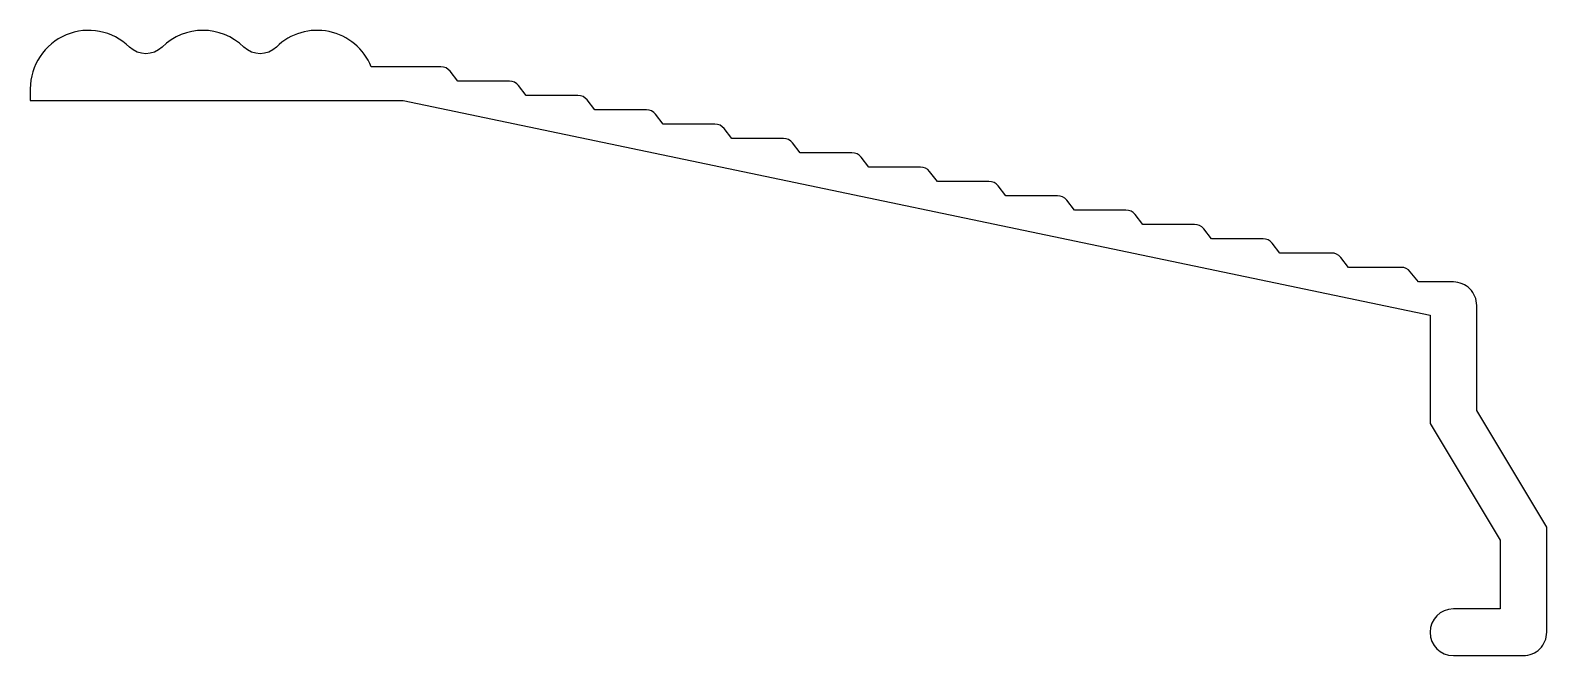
# Model space of a CAD drawing. Extents: x 132.2 to 197.2, y 218.9 to 245.6.
import ezdxf

# ---------------------------------------------------------------- set-up
doc = ezdxf.new("R2010")
doc.units = 0
doc.layers.add('ANA', color=220, linetype='CONTINUOUS')

msp = doc.modelspace()

# ---------------------------------------------------------------- linework, layer by layer
at = {"layer": 'ANA'}
msp.add_lwpolyline([(141.361, 244.926, 0.408248), (137.862, 244.926, -0.408248), (136.462, 244.926, 0.664495), (132.213, 243.14), (132.213, 242.64), (148.191, 242.64), (192.213, 233.444), (192.213, 228.812), (195.213, 223.812), (195.213, 220.865), (193.213, 220.865, 1), (193.213, 218.865), (196.213, 218.865, 0.414214), (197.213, 219.865), (197.213, 224.365), (194.213, 229.365), (194.213, 233.865, 0.414214), (193.213, 234.865), (191.713, 234.865), (191.363, 235.304, 0.228179), (190.972, 235.492), (188.713, 235.492), (188.384, 235.913, 0.230868), (187.99, 236.106), (185.776, 236.106), (185.447, 236.527, 0.230868), (185.053, 236.719), (182.84, 236.719), (182.51, 237.14, 0.230868), (182.116, 237.333), (179.903, 237.333), (179.574, 237.754, 0.230868), (179.18, 237.946), (176.966, 237.946), (176.637, 238.367, 0.230868), (176.243, 238.56), (174.03, 238.56), (173.701, 238.981, 0.230868), (173.307, 239.173), (171.093, 239.173), (170.764, 239.594, 0.230868), (170.37, 239.787), (168.157, 239.787), (167.827, 240.208, 0.230868), (167.433, 240.4), (165.22, 240.4), (164.891, 240.821, 0.230868), (164.497, 241.014), (162.283, 241.014), (161.954, 241.435, 0.230868), (161.56, 241.627), (159.347, 241.627), (159.018, 242.048, 0.230868), (158.624, 242.241), (156.41, 242.241), (156.081, 242.662, 0.230868), (155.687, 242.854), (153.474, 242.854), (153.144, 243.275, 0.230868), (152.75, 243.467), (150.537, 243.467), (150.208, 243.889, 0.230868), (149.814, 244.081), (146.827, 244.081, 0.53343), (142.761, 244.926, -0.408248)], format="xyb", close=True, dxfattribs=at)

doc.saveas('drawing.dxf')
